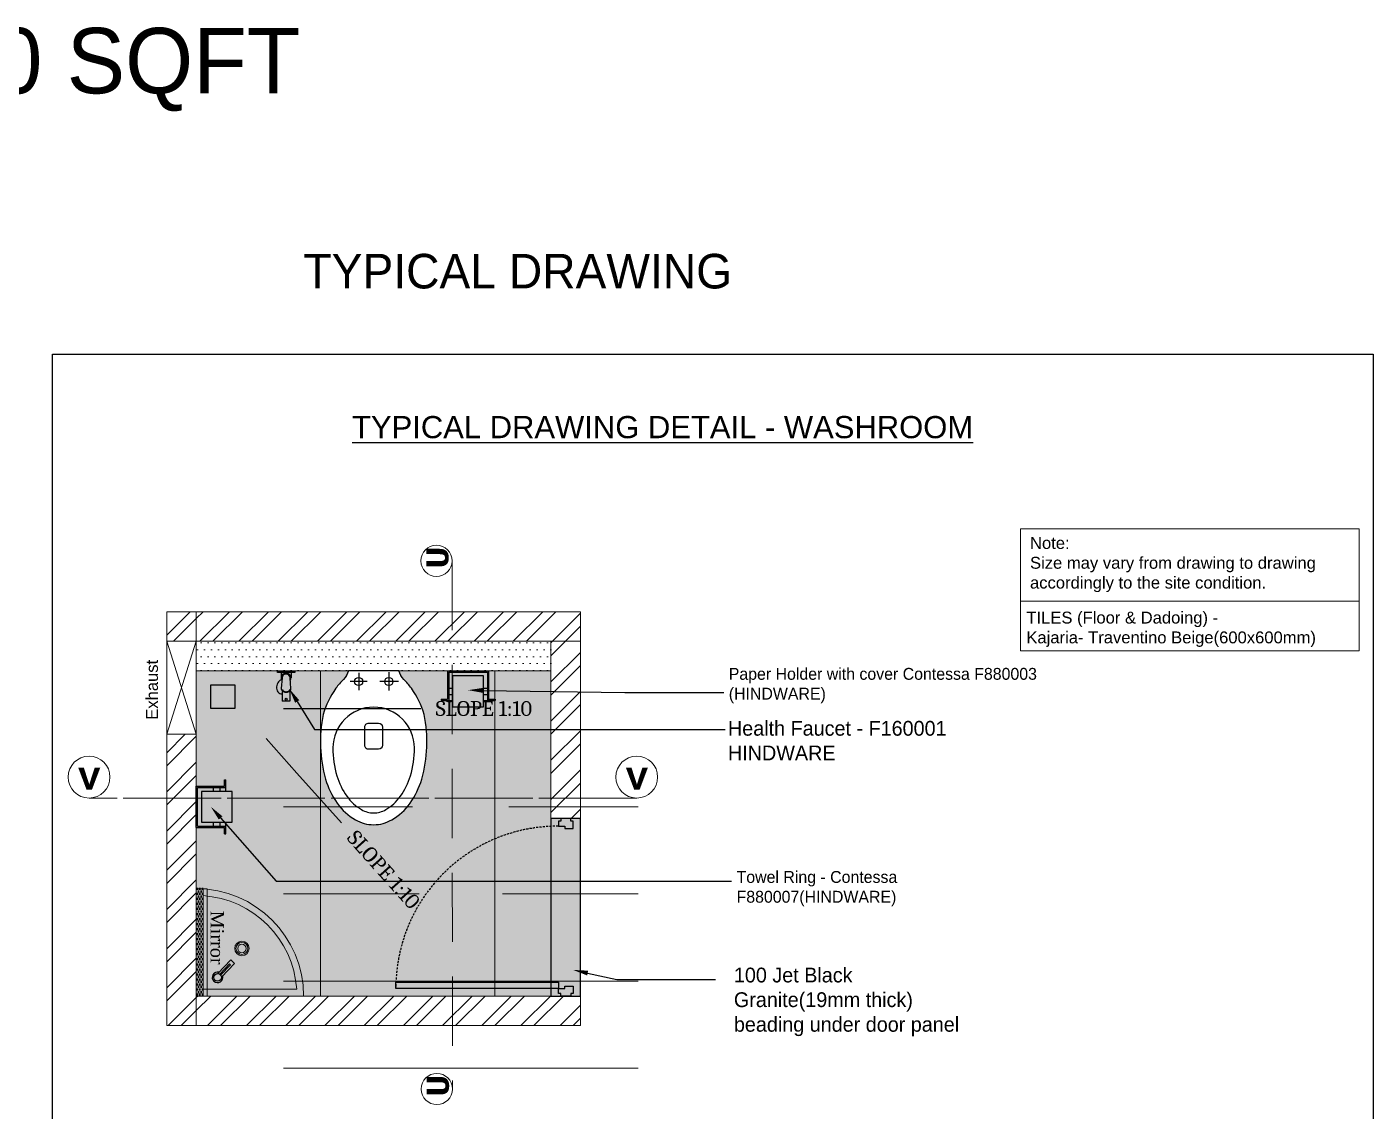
# Model space of a CAD drawing. Header units: millimetres. Extents: x 3470855 to 3479619, y -129111 to -121874.
# Drawn here: x 3474997 to 3479619, y -125824 to -122103 of the extents above; entities that cross this region are included whole.
import ezdxf
from ezdxf import colors
from ezdxf.entities.mleader import LeaderData, LeaderLine
from ezdxf.math import Vec2, Vec3

# ---------------------------------------------------------------- set-up
doc = ezdxf.new("R2010")
doc.units = ezdxf.units.MM
doc.header["$LTSCALE"] = 0.5
doc.header["$MEASUREMENT"] = 0
doc.linetypes.add('HIDDEN', pattern=[0.375, 0.25, -0.125])
doc.linetypes.add('HIDDEN2', pattern=[0.1875, 0.125, -0.0625])
for name, color, linetype in [('door', 1, 'Continuous'), ('FINISHES', 7, 'Continuous'), ('Flooring', 7, 'Continuous'), ('freecads.com', 7, 'Continuous'), ('PARTITION', 7, 'Continuous')]:
    doc.layers.add(name, color=color, linetype=linetype)
for name, color, linetype, lineweight in [('glass1', 4, 'Continuous', 0), ('hatch', 252, 'Continuous', 9), ('SECTION', 1, 'Continuous', 40), ('T_Border', 7, 'Continuous', 20), ('TEXT', 7, 'Continuous', 30), ('WALL', 7, 'Continuous', 50)]:
    doc.layers.add(name, color=color, linetype=linetype, lineweight=lineweight)
doc.styles.add('1', font='times.ttf')
doc.styles.add('ARIAL', font='eurr____.ttf', dxfattribs={"height": 6})
doc.styles.get("Standard").update_dxf_attribs({"font": 'arial.ttf'})
doc.styles.add('style1', font='arial.ttf')
doc.styles.add('style2', font='courbd.ttf', dxfattribs={"height": 2})
doc.styles.add('TITAN', font='Cambria Math.ttf')
pattern_1 = [(44.99999999999999, (139677.5122375456, 159335.478985178), (-2.651650426744868, 2.651650426744869), []), (44.99999999999999, (139679.2800044937, 159335.478985178), (-2.651650426744868, 2.651650426744869), [])]

# ---------------------------------------------------------------- blocks, each defined once
blk = doc.blocks.new('gg')
at = {"layer": 'door'}
for points in [[(38737.75161512161, 816.4776927038118), (38737.35161512162, 816.4776927038118), (38737.35161512162, 816.8776927038061), (38735.65161512164, 816.8776927038061), (38735.65161512164, 816.4776927038118), (38735.25161512164, 816.4776927038118), (38735.25161512164, 815.6110260371578), (38736.3182817883, 815.6110260371578), (38736.3182817883, 815.2110260371637), (38737.75161512161, 815.2110260371637)], [(38707.9318135906, 788.3245578394389), (38707.9318135906, 789.3912245060901), (38735.25161512164, 789.3912245060928), (38735.25161512164, 788.3245578394417)], [(38737.75161512161, 788.7245578394359), (38737.75161512161, 787.4578911727876), (38737.35161512162, 787.4578911727876), (38737.35161512162, 787.0578911727926), (38735.65161512164, 787.0578911727926), (38735.65161512164, 787.4578911727876), (38735.25161512164, 787.4578911727876), (38735.25161512164, 788.3245578394417), (38736.3182817883, 788.3245578394417), (38736.3182817883, 788.7245578394359)]]:
    blk.add_lwpolyline(points, close=True, dxfattribs=at)
at = {"layer": 'door', "color": 7, "linetype": 'HIDDEN2', "ltscale": 6}
blk.add_arc((38735.14769041456, 788.3952558082174), 27.21596864892422, 89.78121441679318, 180.1488354075949, dxfattribs=at)
blk = doc.blocks.new('TOI')
at = {"color": 52, "true_color": 0xc8c92d}
for p, q in [((15.11993269056256, -3.58955537374095), (15.11993269056256, -6.0648875453262)), ((12.18764062747868, -4.827221459534484), (9.879822306906135, -4.827221459534484)), ((11.03373146719241, -3.670713805595369), (11.03373146719241, -5.983729113471781)), ((16.43119309997928, -4.827221459534484), (13.8836014474, -4.827221459534484))]:
    blk.add_line(p, q, dxfattribs=at)
for points in [[(18.1668309586712, -5.756621642993195, 0.0443311525837924), (17.13383453565256, -4.552013894104675, -0.1192467284284479), (16.47846045969709, -3.388346389143407), (9.638379617954342, -3.388346389143407, -0.1192467283890769), (8.983005542198953, -4.552013893920957, 0.0443311525837924), (7.950009118983871, -5.756621642993195, 0.0833393656806318), (6.21660079637877, -9.30910757458878, 0.1178934617101439), (6.548648695232259, -18.05227221747009, 0.0833393656806711), (8.132461855853762, -21.29817446566267, 0.1066614036398121), (10.609171162454, -23.5506896571842, 0.1321381591234842), (13.05842003883663, -24.20947077586243, 0.1321381591234442), (15.50766891519742, -23.5506896571842, 0.1066614036397254), (17.98437822180494, -21.29817446565903, 0.0833393656806382), (19.56819138242281, -18.05227221747191, 0.1178934617102135), (19.9002392812763, -9.30910757458878, 0.0833393656806317)], [(14.70502459278577, -22.16657907934132, 0.1066614036397132), (16.68240466784482, -20.36819335574728, 0.0833393656806361), (18.03393504530686, -17.59833665814767, 0.0720393825195367), (18.5801591692616, -13.82686208021187, 1), (7.536680908389826, -13.82686208021187, 0.0720393825195365), (8.082905032348206, -17.59833665815131, 0.08333936568068), (9.434435409802973, -20.36819335573818, 0.1066614036397133), (11.41181548486565, -22.16657907934132, 0.1321381591233805), (13.05842003882208, -22.60947077586388, 0.1321381591233804)], [(13.71435938761351, -10.45758766948893, -0.4142135623730951), (14.25783764848165, -11.00106593035889), (14.25783764848165, -13.4647908022871, -0.4142135623730951), (13.71435938761351, -14.00826906315706), (13.05842003882571, -14.00826906315524), (12.40248069003792, -14.00826906315706, -0.4142135623730951), (11.85900242916978, -13.4647908022871), (11.85900242916978, -11.00106593035889, -0.4142135623730951), (12.40248069003792, -10.45758766948893), (13.05842003882571, -10.45758766948893)]]:
    blk.add_lwpolyline(points, format="xyb", close=True, dxfattribs=at)
for centre in [(11.02526533406126, -4.832542282005306), (15.1123110912049, -4.832542282005306)]:
    blk.add_circle(centre, 0.5460846027277887, dxfattribs=at)
blk = doc.blocks.new('ghdfhdj')
for p, q in [((-159741.0330880346, 2356623.470741007), (-159741.0330880346, 2356619.644654051)), ((-159741.0330880346, 2356623.470741007), (-159735.4678706433, 2356623.470741007)), ((-159740.8591749911, 2356623.296827964), (-159735.6417836867, 2356623.296827964)), ((-159740.8591749911, 2356623.296827964), (-159740.8591749911, 2356619.470741008)), ((-159735.6417836867, 2356623.296827964), (-159735.6417836867, 2356619.470741008)), ((-159735.4678706433, 2356623.470741007), (-159735.4678706433, 2356619.644654051)), ((-159740.8591749911, 2356621.129871443), (-159740.3374358606, 2356621.129871443)), ((-159736.1635228172, 2356621.129871443), (-159735.6417836867, 2356621.129871443)), ((-159741.902653252, 2356619.644654051), (-159741.902653252, 2356619.470741008)), ((-159741.902653252, 2356619.644654051), (-159741.0330880346, 2356619.644654051)), ((-159741.902653252, 2356619.470741008), (-159740.3374358606, 2356619.470741008)), ((-159740.8591749911, 2356620.246393182), (-159740.3374358606, 2356620.246393182)), ((-159736.1635228172, 2356620.246393182), (-159735.6417836867, 2356620.246393182)), ((-159736.1635228172, 2356619.470741008), (-159734.5983054259, 2356619.470741008)), ((-159735.4678706433, 2356619.644654051), (-159734.5983054259, 2356619.644654051)), ((-159734.5983054259, 2356619.644654051), (-159734.5983054259, 2356619.470741008))]:
    blk.add_line(p, q)
blk.add_lwpolyline([(-159740.3374358606, 2356622.775088834), (-159740.3374358606, 2356618.601175791), (-159736.1635228172, 2356618.601175791), (-159736.1635228172, 2356622.775088834)], close=True)
blk = doc.blocks.new('fjfhjsdjkjkd')
at = {"layer": 'freecads.com'}
for p, q in [((7279.144283382105, 4079.07595589554), (7279.144286077246, 4084.075955299494)), ((7334.144287673639, 4079.075952236607), (7279.144283382105, 4079.07595589554)), ((7279.144286077246, 4084.075955299494), (7334.144287507759, 4084.075952057793)), ((7286.644283693061, 4084.075955131083), (7286.644286719965, 4079.075955131084)), ((7291.144867507624, 4079.075954612767), (7291.144862604618, 4061.576535698451)), ((7294.144865942659, 4061.579439032938), (7291.490415841039, 4028.30719730759)), ((7321.798062115611, 4028.307295379711), (7319.143705797671, 4061.576533420728)), ((7322.14370688598, 4079.075952565704), (7322.143702459811, 4061.576533591782)), ((7326.64428560041, 4084.075952881855), (7326.644286243127, 4079.075952345413)), ((7334.144287507759, 4084.075952057793), (7334.144287673639, 4079.075952236607)), ((7297.767588786072, 4019.075954200893), (7294.644283465332, 4019.075954633554)), ((7294.644283465332, 4019.075954633554), (7294.644281599596, 3989.075954395135)), ((7296.64428017411, 4019.825853956136), (7296.644281557984, 4019.075954568776)), ((7318.644279650635, 4019.075953081361), (7315.520973376222, 4019.075953335208)), ((7316.644283988806, 4019.825852473894), (7316.644282988495, 4019.075953086534)), ((7318.644279650635, 4019.075953081361), (7318.644278261738, 3989.07595320057)), ((7318.644278261738, 3989.07595320057), (7294.644281599596, 3989.075954395135))]:
    blk.add_line(p, q, dxfattribs=at)
blk.add_circle((7306.64428007333, 3995.203526840962), 3.063786420136691, dxfattribs=at)
for centre, radius, start, end in [((7306.644285631657, 4061.576534078872), 15.49941951728759, 328.0648231018754, 211.9339835907632), ((7306.644285701394, 4061.576534176559), 12.49942009627832, 359.9999965353486, 179.9866845012784), ((7299.215532128707, 4031.490934194748), 22.91859697846541, 173.1920519370325, 215.9006159739184), ((7306.840182830493, 4030.580676349466), 30.59739035172032, 141.943350616617, 173.1920509209587), ((7293.398649938805, 4027.280119845342), 15.73757505283796, 215.9006201857138, 274.5397257266517), ((7296.58530874358, 4038.608998703369), 17.57370414709366, 104.0474492574972, 141.9433398067247), ((7296.393320035114, 4027.326617147894), 5.000000698587501, 168.6900751569841, 211.4211917248049), ((7306.64428273232, 4033.589033315329), 17.01249804400381, 211.421181638068, 328.5783518188108), ((7306.644283414243, 4033.58903430537), 15.01249999999816, 211.4211655644763, 328.5783572383209), ((7316.89519498842, 4027.326533302623), 5.000000031874886, 328.5783420978602, 11.31205228219596)]:
    blk.add_arc(centre, radius, start, end, dxfattribs=at)
blk = doc.blocks.new('re')
at = {"layer": 'WALL'}
h = blk.add_hatch(dxfattribs=at)
h.set_pattern_fill('DOTS', color=4, scale=153.9994072651183, angle=720)
h.set_pattern_definition([(360, (-12661798.06399599, -6037998.027595874), (4.812481477034962, 9.624962954069886), [0, -9.624962954069893])])
h.paths.add_polyline_path([(-12643538.33431807, -6403617.044383314), (-12643564.00088594, -6403617.044383314), (-12643564.00088594, -6403206.379297254), (-12643538.33431807, -6403206.379297254)])
at = {"ltscale": 0.1}
for points in [[(-12643948.9994041, -6403206.379297254), (-12643948.9994041, -6403206.379297254), (-12643538.33431807, -6403206.379297254), (-12643538.33431807, -6403617.044383314, -0.414213562372862)], [(-12643922.47633127, -6403232.045865146), (-12643564.00088594, -6403232.045865146), (-12643564.00088594, -6403590.521310416, -0.3756506801305431)]]:
    blk.add_lwpolyline(points, format="xyb", close=True, dxfattribs=at)
at = {"color": 8}
blk.add_lwpolyline([(-12643538.33431807, -6403617.044383314), (-12643564.00088594, -6403617.044383314), (-12643564.00088594, -6403206.379297254), (-12643538.33431807, -6403206.379297254)], close=True, dxfattribs=at)
at = {"ltscale": 0.1}
for radius in [27.66415257224702, 22.73613253493052, 16.16791646926922]:
    blk.add_circle((-12643712.96705005, -6403388.396017608), radius, dxfattribs=at)
at = {"layer": 'FINISHES', "color": 0}
for p, q in [((-12643634.28088668, -6403279.043592748), (-12643683.96498213, -6403331.329049137)), ((-12643620.33569089, -6403292.294972476), (-12643670.01978633, -6403344.580428865)), ((-12643631.44321922, -6403286.529870061), (-12643668.79699889, -6403325.83941972)), ((-12643665.31069991, -6403329.152264651), (-12643627.9569203, -6403289.842715022)), ((-12643670.01978633, -6403344.580428865), (-12643683.96498213, -6403331.329049137)), ((-12643665.31069991, -6403329.152264651), (-12643668.79699889, -6403325.83941972))]:
    blk.add_line(p, q, dxfattribs=at)
blk.add_circle((-12643619.90054229, -6403277.873681214), 14.42785488946816, dxfattribs=at)
blk.add_arc((-12643619.90054229, -6403277.873681214), 20.43946109341324, 254.5338514750285, 198.388877539034, dxfattribs=at)
at = {"lineweight": -2, "ltscale": 2, "insert": (-12643592.0015265, -6403326.344891246), "char_height": 102.6662715100788, "width": 490.3520996852559, "attachment_point": 9, "rotation": 89.99999999999991, "style": '1'}
blk.add_mtext('{\\H0.5x;Mirror}', dxfattribs=at)
blk = doc.blocks.new('drbvgh')
at = {"layer": 'Flooring', "lineweight": 0}
h = blk.add_hatch(dxfattribs=at)
h.set_pattern_fill('_USER', color=253, scale=23.59374997593437, angle=90, style=0, pattern_type=0)
h.set_pattern_definition([(90, (148034.9376526977, 58880.5821522038), (-23.59374997593437, 1.4e-15), [])])
edge = h.paths.add_edge_path()
edge.add_arc((148004.7849947165, 58925.35476817392), 2.839741958419763, 317.0114648056596, 344.2123633034171)
edge.add_line((148007.5176123049, 58924.5821521591), (147986.9376527467, 58924.5821521591))
edge.add_line((147986.9376527467, 58924.5821521591), (147986.9376527467, 58880.5821522038))
edge.add_line((147986.9376527467, 58880.5821522038), (148034.9376526977, 58880.5821522038))
edge.add_line((148034.9376526977, 58880.5821522038), (148034.9376526977, 58924.5821521591))
edge.add_line((148034.9376526977, 58924.5821521591), (148014.3576931396, 58924.5821521591))
edge.add_arc((148017.0903107367, 58925.35476814131), 2.8397419580975, 195.7876360239623, 222.9885261897731)
edge.add_arc((148008.7496808329, 58917.00217493637), 8.966551146260526, 35.53830579110388, 45.6909822279128, ccw=False)
edge.add_arc((148006.3300969124, 58915.27390067573), 11.93998657808849, 16.481737992483374, 35.53814952349808, ccw=False)
edge.add_arc((147999.330745103, 58914.98414913952), 18.81163549911731, -15.622456755808173, 11.272589186511027, ccw=False)
edge.add_arc((148006.9861434464, 58913.01337227984), 10.9095517964637, 324.45938258240744, 343.5182621275557, ccw=False)
edge.add_arc((148009.4057273929, 58911.285098049), 7.936116366038598, 300.108598063125, 324.45828109246247, ccw=False)
edge.add_arc((148010.9376527222, 58908.64338737507), 4.882359581678913, 239.89525500738398, 300.10809524355966, ccw=False)
edge.add_arc((148012.4695780542, 58911.28509805459), 7.936116366122402, 215.5376779009013, 239.89346304001612, ccw=False)
edge.add_arc((148014.8891619972, 58913.01337228125), 10.90955179670537, 196.4817382638243, 215.5376777920721, ccw=False)
edge.add_arc((148022.5445603423, 58914.98414913812), 18.81163549912641, 168.727410704516, 195.6224569742664, ccw=False)
edge.add_arc((148015.5452085284, 58915.27390067108), 11.93998657807472, 144.4592724315608, 163.5182618142828, ccw=False)
edge.add_arc((148013.1256245749, 58917.0021748926), 8.966551147425813, 134.3090200749691, 144.4582609221601, ccw=False)
h = blk.add_hatch(dxfattribs=at)
h.set_pattern_fill('_USER', color=253, scale=11.79687498796718, style=0, pattern_type=0)
h.set_pattern_definition([(0, (148046.7250863227, 58867.16740149275), (0, 11.79687498796718), [])])
edge = h.paths.add_edge_path()
edge.add_arc((148016.5724283414, 58911.94001746285), 2.839741958419763, 317.0114648056596, 344.2123633034171)
edge.add_line((148019.3050459299, 58911.16740144804), (147998.7250863717, 58911.16740144804))
edge.add_line((147998.7250863716, 58911.16740144804), (147998.7250863716, 58867.16740149274))
edge.add_line((147998.7250863716, 58867.16740149275), (148046.7250863227, 58867.16740149275))
edge.add_line((148046.7250863227, 58867.16740149275), (148046.7250863227, 58911.16740144804))
edge.add_line((148046.7250863227, 58911.16740144804), (148026.1451267645, 58911.16740144804))
edge.add_arc((148028.8777443616, 58911.94001743025), 2.839741958069535, 195.787636023855, 222.988527725225)
edge.add_arc((148020.5371144699, 58903.58742420902), 8.966551145992065, 35.539221076968886, 45.690981870353596, ccw=False)
edge.add_arc((148018.1175305381, 58901.85914996281), 11.93998657802248, 16.481737898191, 35.53883678609611, ccw=False)
edge.add_arc((148011.1181787292, 58901.56939843265), 18.81163549909345, -15.622456180290612, 11.272589108826594, ccw=False)
edge.add_arc((148018.7735770663, 58899.59862156135), 10.90955179653873, 324.4593826291219, 343.5182631867648, ccw=False)
edge.add_arc((148021.1931610179, 58897.87034733793), 7.936116366038598, 300.108598063125, 324.45828109246247, ccw=False)
edge.add_arc((148022.7250863471, 58895.22863666401), 4.882359581678913, 239.89525500738398, 300.10809524355966, ccw=False)
edge.add_arc((148024.2570116792, 58897.87034734353), 7.936116366122402, 215.5376779009013, 239.89346304001612, ccw=False)
edge.add_arc((148026.6765956222, 58899.59862157018), 10.90955179670537, 196.4817382638243, 215.5376777920721, ccw=False)
edge.add_arc((148034.3319939673, 58901.56939842706), 18.81163549912641, 168.727410704516, 195.6224569742664, ccw=False)
edge.add_arc((148027.3326421534, 58901.85914996001), 11.93998657807472, 144.4592724315608, 163.5182618142828, ccw=False)
edge.add_arc((148024.9130581998, 58903.58742418155), 8.966551147425813, 134.3090200749691, 144.4582609221601, ccw=False)
at = {"layer": 'glass1', "lineweight": 0}
h = blk.add_hatch(color=4, dxfattribs=at)
h.dxf.hatch_style = 1
h.paths.add_polyline_path([(147988.4065885404, 58880.5821522038), (147988.4082711008, 58895.0772992052), (147986.939335307, 58895.0772992052), (147986.9376527467, 58880.5821522038)])
at = {"layer": 'hatch', "lineweight": 0}
h = blk.add_hatch(color=9, dxfattribs=at)
h.dxf.hatch_style = 1
edge = h.paths.add_edge_path()
edge.add_arc((148017.0903107367, 58925.35476814131), 2.839741958069535, 195.787636023855, 222.988527725225)
edge.add_arc((148008.7496808449, 58917.00217492008), 8.966551145992065, 35.539221076968886, 45.690981870353596, ccw=False)
edge.add_arc((148006.3300969129, 58915.27390067341), 11.93998657831381, 16.481737948388513, 35.538836785849526, ccw=False)
edge.add_arc((147999.3307451037, 58914.98414914138), 18.81163549909425, -15.622456173921591, 11.27258914608791, ccw=False)
edge.add_arc((148006.9861434413, 58913.0133722724), 10.90955179653873, 324.4593826291219, 343.5182631867648, ccw=False)
edge.add_arc((148009.4057273929, 58911.285098049), 7.936116366038598, 300.108598063125, 324.45828109246247, ccw=False)
edge.add_arc((148010.9376527222, 58908.64338737507), 4.882359581696029, 239.8905977778595, 300.1080952434743, ccw=False)
edge.add_arc((148012.4695780629, 58911.28509804248), 7.936116366117538, 215.537677792266, 239.89059777779948, ccw=False)
edge.add_arc((148014.8891619972, 58913.01337228125), 10.90955179668181, 196.481738355466, 215.5376777920311, ccw=False)
edge.add_arc((148022.5445603425, 58914.98414913859), 18.81163549919422, 168.7274107063141, 195.6224570289513, ccw=False)
edge.add_arc((148015.5452085284, 58915.27390067108), 11.93998657807472, 144.4592724315608, 163.5182618142828, ccw=False)
edge.add_arc((148013.1256245749, 58917.0021748926), 8.966551147425813, 134.3090200749691, 144.4582609221601, ccw=False)
edge.add_arc((148004.7849947165, 58925.35476817392), 2.839741958419763, 317.0114648056596, 344.2123633034171)
edge.add_line((148007.5176123049, 58924.5821521591), (147986.9376527467, 58924.5821521591))
edge.add_line((147986.9376527467, 58924.5821521591), (147986.9376527467, 58880.5821522038))
edge.add_line((147986.9376527467, 58880.5821522038), (148034.9376526977, 58880.5821522038))
edge.add_line((148034.9376526977, 58880.5821522038), (148034.9376526977, 58924.5821521591))
edge.add_line((148034.9376526977, 58924.5821521591), (148014.3576931396, 58924.5821521591))
at = {"layer": 'PARTITION'}
h = blk.add_hatch(dxfattribs=at)
h.set_pattern_fill('AR-RROOF', color=8, scale=0.1)
h.set_pattern_definition([(0, (307761.9672351425, -2297698.888588848), (0.22, 0.1), [1.5, -0.2, 0.5, -0.1]), (0, (307762.1002351425, -2297698.838588849), (-0.1, 0.133), [0.3, -0.033, 0.6000000000000001, -0.075]), (0, (307762.0172351424, -2297698.803588849), (0.5200000000000001, 0.067), [0.8, -0.14, 0.4, -0.1])])
h.paths.add_polyline_path([(148038.9376526936, 58904.58215217912), (148034.9376526977, 58904.58215217912), (148034.9376526977, 58880.58215220473), (148038.9376526936, 58880.58215220473)])
at = {"layer": 'WALL', "lineweight": 0, "ltscale": 0.1}
h = blk.add_hatch(dxfattribs=at)
h.set_pattern_fill('ANSI32', color=8, scale=9.999999989799997)
h.set_pattern_definition(pattern_1)
h.paths.add_polyline_path([(147986.9376527467, 58916.00057276306), (147982.9376527507, 58916.00057276306), (147982.9376527507, 58876.58215220799), (147986.9376527467, 58876.58215220799)])
h.paths.add_polyline_path([(147982.9376527507, 58928.58215215491), (147986.9376527467, 58928.58215215491), (147986.9376527467, 58932.58215215071), (147982.9376527507, 58932.58215215071)])
h = blk.add_hatch(dxfattribs=at)
h.set_pattern_fill('ANSI32', color=8, scale=9.999999989799997)
h.set_pattern_definition(pattern_1)
h.paths.add_polyline_path([(147986.9376527467, 58932.58215215071), (148038.9376526936, 58932.58215215071), (148038.9376526936, 58928.58215215491), (147986.9376527467, 58928.58215215491)])
at = {"layer": 'WALL', "lineweight": 0}
h = blk.add_hatch(dxfattribs=at)
h.set_pattern_fill('DOTS', color=8, scale=14.9999999847)
h.set_pattern_definition([(0, (127653.1750017638, 43871.44825023008), (0.4687499995218749, 0.9374999990437498), [0, -0.9374999990437498])])
h.paths.add_polyline_path([(147986.9376527467, 58928.58215215491), (148034.9376526977, 58928.58215215491), (148034.9376526977, 58924.5821521591), (147986.9376527467, 58924.5821521591)])
at = {"layer": 'WALL', "lineweight": 0, "ltscale": 0.1}
h = blk.add_hatch(dxfattribs=at)
h.set_pattern_fill('ANSI32', color=8, scale=9.999999989799997)
h.set_pattern_definition(pattern_1)
h.paths.add_polyline_path([(148034.9376526977, 58904.58215217912), (148038.9376526936, 58904.58215217912), (148038.9376526936, 58928.58215215491), (148034.9376526977, 58928.58215215491)])
h = blk.add_hatch(dxfattribs=at)
h.set_pattern_fill('ANSI32', color=8, scale=9.999999989799997)
h.set_pattern_definition(pattern_1)
h.paths.add_polyline_path([(147986.9376527467, 58880.5821522038), (148038.9376526936, 58880.5821522038), (148038.9376526936, 58876.58215220799), (147986.9376527467, 58876.58215220799)])
at = {"ltscale": 0.5}
blk.add_line((148034.9376526977, 58904.58215217912), (148034.9376526977, 58880.5821522038), dxfattribs=at)
at = {"color": 7}
for points in [[(147967.4715215869, 58967.42371666354), (148146.187537725, 58967.42371666354), (148146.187537725, 58735.44885205119), (147967.4715215869, 58735.44885205119)], [(148038.9376526936, 58904.58215217912), (148034.9376526977, 58904.58215217912), (148034.9376526977, 58880.58215220473), (148038.9376526936, 58880.58215220473)]]:
    blk.add_lwpolyline(points, close=True, dxfattribs=at)
at = {"color": 7, "lineweight": 0}
for points in [[(148098.4759174393, 58943.7729751986), (148144.3113254435, 58943.7729751986), (148144.3113254435, 58934.0023249133), (148098.4759174393, 58934.0023249133)], [(148098.4759174393, 58934.0023249133), (148144.3125015619, 58934.00232491377), (148144.3101493252, 58927.28097274308), (148098.4735652025, 58927.28097274262)]]:
    blk.add_lwpolyline(points, close=True, dxfattribs=at)
at = {"color": 3, "lineweight": 0, "ltscale": 0.1}
blk.add_lwpolyline([(147986.9376527467, 58928.58215215491), (147982.9376527507, 58928.58215215491), (147982.9376527507, 58916.00057276306), (147986.9376527467, 58916.00057276306)], close=True, dxfattribs=at)
for points in [[(147982.9376527507, 58916.00057276306), (147986.9376527467, 58928.58215215491)], [(147982.9376527507, 58928.58215215491), (147986.9376527467, 58916.00057276306)]]:
    blk.add_lwpolyline(points, dxfattribs=at)
at = {"color": 8, "lineweight": 0}
blk.add_lwpolyline([(147986.9376527467, 58928.58215215491), (148034.9376526977, 58928.58215215491), (148034.9376526977, 58924.5821521591), (147986.9376527467, 58924.5821521591)], close=True, dxfattribs=at)
at = {"lineweight": 0}
blk.add_lwpolyline([(148016.0460636368, 58922.2138769074, 0.0443311525837924), (148015.0130672148, 58923.41848465536, -0.1192467284284479), (148014.3576931396, 58924.5821521591), (148007.5176123049, 58924.5821521591, -0.1192467283890769), (148006.8622382298, 58923.41848465536, 0.0443311525837924), (148005.8292418076, 58922.2138769074, 0.0833393656806318), (148004.0958334867, 58918.66139097944, 0.1178934617101439), (148004.4278813853, 58909.91822634558, 0.0833393656806711), (148006.0116945443, 58906.67232410065, 0.1066614036398121), (148008.4884038483, 58904.41980891131, 0.1321381591234842), (148010.9376527222, 58903.76102779354, 0.1321381591234442), (148013.3869015961, 58904.41980891131, 0.1066614036397254), (148015.8636109002, 58906.67232410065, 0.0833393656806382), (148017.4474240591, 58909.91822634558, 0.1178934617102135), (148017.7794719576, 58918.66139097944, 0.0833393656806317)], format="xyb", close=True, dxfattribs=at)
blk.add_lwpolyline([(147988.9004026199, 58922.69588662466), (147992.1671035397, 58922.69588662466), (147992.1671035397, 58919.48571383781), (147988.9004026199, 58919.48571383781)], close=True)
for centre, radius in [((148019.4318391072, 58939.45377714853), 2.114491323948271), ((147972.4270286328, 58910.20329188756), 2.831238522147722), ((148046.5401377038, 58910.20329188756), 2.831238522147722), ((148019.4927309241, 58868.00212518792), 2.114491323948271)]:
    blk.add_circle(centre, radius, dxfattribs=at)
at = {"layer": 'glass1', "color": 4, "linetype": 'ByBlock', "lineweight": 0}
blk.add_lwpolyline([(147988.4065885404, 58880.5821522038), (147988.4082711008, 58895.0772992052), (147986.939335307, 58895.0772992052), (147986.9376527467, 58880.5821522038)], close=True, dxfattribs=at)
at = {"layer": 'SECTION', "color": 0, "linetype": 'HIDDEN', "lineweight": 0, "ltscale": 75}
for p, q in [((148021.5463273598, 58939.45738112848), (148021.6072205868, 58868.0040743683)), ((148042.6719308713, 58907.37205336536), (147972.4270286328, 58907.37205336536)), ((148046.5401377038, 58907.37205336536), (147972.4270286328, 58907.37205336536))]:
    blk.add_line(p, q, dxfattribs=at)
at = {"layer": 'WALL', "color": 8, "lineweight": 0, "ltscale": 0.1}
for points in [[(147982.9376527507, 58932.58215215071), (147986.9376527467, 58932.58215215071), (147986.9376527467, 58876.58215220799), (147982.9376527507, 58876.58215220799)], [(147986.9376527467, 58932.58215215071), (148038.9376526936, 58932.58215215071), (148038.9376526936, 58928.58215215491), (147986.9376527467, 58928.58215215491)], [(148034.9376526977, 58904.58215217912), (148038.9376526936, 58904.58215217912), (148038.9376526936, 58928.58215215491), (148034.9376526977, 58928.58215215491)], [(147986.9376527467, 58924.5821521591), (148034.9376526977, 58924.5821521591), (148034.9376526977, 58880.5821522038), (147986.9376527467, 58880.5821522038)], [(147986.9376527467, 58880.5821522038), (148038.9376526936, 58880.5821522038), (148038.9376526936, 58876.58215220799), (147986.9376527467, 58876.58215220799)]]:
    blk.add_lwpolyline(points, close=True, dxfattribs=at)
at = {"color": 8, "lineweight": 0}
blk.add_blockref('TOI', (147997.8792326967, 58927.97049854477), dxfattribs=at)
at = {"color": 7}
blk.add_blockref('ghdfhdj', (307761.9672351425, -2297698.888588848), dxfattribs=at)
at = {"color": 7, "rotation": 90}
blk.add_blockref('ghdfhdj', (2504610.408393753, 218644.437661125), dxfattribs=at)
at = {"lineweight": 0, "xscale": 0.8048343296504182, "yscale": 0.8048343296504182, "zscale": 0.8048343296504182}
blk.add_blockref('gg', (116860.4713422869, 58247.13094196575), dxfattribs=at)
at = {"layer": 'freecads.com', "xscale": 0.0431195597058047, "yscale": 0.0431195597058047, "zscale": 0.0431195597058047}
blk.add_blockref('fjfhjsdjkjkd', (147684.032090946, 58748.47859522528), dxfattribs=at)
at = {"layer": 'T_Border', "lineweight": -2, "xscale": 0.0353659016582682, "yscale": 0.0353659016582682, "zscale": 0.0353659016582682, "rotation": 180}
blk.add_blockref('re', (-299163.1956912901, -167574.5849556181), dxfattribs=at)
at = {"color": 7, "char_height": 1.60764327975361, "attachment_point": 1, "style": 'ARIAL'}
for s, insert, width in [('Paper Holder with cover Contessa F880003 (HINDWARE)', (148058.994151575, 58924.97538833407), 44.55348971406201), ('        {\\H1.24406x;    \\PHealth Faucet - F160001\\PHINDWARE}', (148058.8860206718, 58921.13807007952), 44.55348971406201), ('Towel Ring - Contessa F880007(HINDWARE)', (148060.0525170762, 58897.49619482076), 33.59549552587212), ('{\\H1.24406x;100 Jet Black Granite(19mm thick) beading under door panel}', (148059.6891449817, 58884.421287432), 33.59549552587212)]:
    blk.add_mtext(s, dxfattribs=dict(at, insert=insert, width=width))
at = {"layer": 'TEXT', "ltscale": 0.05, "insert": (148008.012690757, 58959.05579709183), "char_height": 3, "width": 87.14391675296646, "attachment_point": 1, "style": 'style1'}
blk.add_mtext('{\\LTYPICAL DRAWING DETAIL - WASHROOM}', dxfattribs=at)
at = {"layer": 'TEXT', "lineweight": 0, "ltscale": 0.05, "insert": (148098.1515443111, 58942.681318727), "char_height": 1.60764327975361, "width": 53.26590953119814, "attachment_point": 1, "style": 'style1'}
blk.add_mtext('\\pi-4.82293,l6.43057,t6.43057;{\\C1;Note: \\PSize may vary from drawing to drawing\\Paccordingly to the site condition. }', dxfattribs=at)
at = {"layer": 'TEXT', "color": 1, "lineweight": 0, "char_height": 2.999999996939999, "width": 30.2135640305218, "attachment_point": 1, "rotation": 89.99999999999989, "style": 'style2'}
for insert in [(148018.0627881216, 58938.39734382243), (148018.1236799384, 58866.94569186136)]:
    blk.add_mtext('U', dxfattribs=dict(at, insert=insert))
at = {"layer": 'TEXT', "color": 1, "lineweight": 0, "ltscale": 0.05, "insert": (148091.7769996121, 58932.58717060104), "char_height": 1.60764327975361, "width": 70.3082777112211, "attachment_point": 1, "style": 'style1'}
blk.add_mtext('            TILES (Floor & Dadoing) -\\P            Kajaria- Traventino Beige(600x600mm)', dxfattribs=at)
at = {"layer": 'TEXT', "lineweight": 0, "ltscale": 0.05, "insert": (147980.1379363068, 58917.95460067751), "char_height": 1.60764327975361, "attachment_point": 1, "rotation": 90, "style": 'style1'}
blk.add_mtext_dynamic_manual_height_columns('Exhaust', width=30.21356406133964, gutter_width=1, heights=[0], dxfattribs=at)
at = {"layer": 'TEXT', "color": 1, "lineweight": 0, "char_height": 2.999999996939999, "width": 30.2135640305218, "attachment_point": 1, "style": 'style2'}
for insert in [(147970.945007545, 58911.50157369595), (148045.058116616, 58911.50157369595)]:
    blk.add_mtext('V', dxfattribs=dict(at, insert=insert))
at = {"color": 30, "true_color": 0xf26722}
ml = blk.add_multileader_mtext('Standard', dxfattribs=at)
ml.set_content('', color=(242, 103, 34))
ml.set_leader_properties()
ml.build(insert=Vec2(0, 0))
ml.multileader.update_dxf_attribs({"text_right_attachment_type": 6, "dogleg_length": 0.36, "arrow_head_size": 2})
ctx = ml.context
ctx.base_point, ctx.char_height, ctx.arrow_head_size, ctx.landing_gap_size, ctx.plane_origin = Vec3(148058.5243726321, 58916.65136811684), 0.18, 2, 0.09, Vec3(148023.7167558035, 58916.42321661082)
ctx.right_attachment = 6
notes = []
notes.append((ctx, [(0, (1, 1, 0), (148002.9355102726, 58916.65136811684), (1, 0), 55.58886235953774, [(0, [(147999.5333901674, 58922.13514213278)], 0, [])])]))
ctx.mtext.insert, ctx.mtext.flow_direction = Vec3(148058.6143726321, 58916.74136811684), 5
ml = blk.add_multileader_mtext('Standard', dxfattribs=at)
ml.set_content('', color=(242, 103, 34))
ml.set_leader_properties()
ml.build(insert=Vec2(0, 0))
ml.multileader.update_dxf_attribs({"text_right_attachment_type": 6, "dogleg_length": 0.36, "arrow_head_size": 2})
ctx = ml.context
ctx.base_point, ctx.char_height, ctx.arrow_head_size, ctx.landing_gap_size, ctx.plane_origin = Vec3(148058.3225951559, 58921.66148851707), 0.18, 2, 0.09, Vec3(148023.7167558035, 58919.71258694181)
ctx.right_attachment = 6
notes.append((ctx, [(0, (1, 1, 0), (148044.9417085932, 58921.66148851707), (1, 0), 13.38088656279375, [(0, [(148023.7167558035, 58921.96583469785)], 0, [])])]))
ctx.mtext.insert, ctx.mtext.flow_direction = Vec3(148058.4125951559, 58921.75148851706), 5
ml = blk.add_multileader_mtext('Standard')
ml.set_content('SLOPE 1:10', color=256, style='TITAN')
ml.set_leader_properties()
ml.build(insert=Vec2(0, 0))
ml.multileader.update_dxf_attribs({"dogleg_length": 5, "arrow_head_size": 3})
ctx = ml.context
ctx.base_point, ctx.char_height, ctx.arrow_head_size, ctx.plane_origin = Vec3(148017.3298923575, 58919.47332392553), 2, 3, Vec3(147995.7199956408, 58919.47332392553)
notes.append((ctx, [(0, (1, 1, 0), (148004.9853540609, 58919.47332392553), (1, 0), 12.34453829655831, [(0, [(147995.7199956408, 58919.47332392553)], 0, [])])]))
ctx.mtext.insert, ctx.mtext.flow_direction = Vec3(148019.3298923575, 58920.48490973251), 5
ml = blk.add_multileader_mtext('Standard')
ml.set_content('SLOPE 1:10', color=256, style='TITAN')
ml.set_leader_properties()
ml.build(insert=Vec2(0, 0))
ml.multileader.update_dxf_attribs({"dogleg_length": 5, "arrow_head_size": 3})
ctx = ml.context
ctx.base_point, ctx.char_height, ctx.arrow_head_size, ctx.plane_origin, ctx.plane_x_axis, ctx.plane_y_axis = Vec3(148006.6022558288, 58904.01963703646), 2, 3, Vec3(147994.3796200356, 58917.65088740099), Vec3(0.667590881937417, -0.7445283166905217), Vec3(0.7445283166905217, 0.667590881937417)
notes.append((ctx, [(0, (1, 1, 0), (148000.5650888347, 58910.75256569279), (0.6675908819374172, -0.7445283166905217), 9.043213676899885, [(0, [(147994.3796200356, 58917.65088740099)], 0, [])])]))
ctx.mtext.insert, ctx.mtext.text_direction, ctx.mtext.rotation, ctx.mtext.flow_direction = Vec3(148008.690591871, 58903.20590586416), Vec3(0.667590881937417, -0.7445283166905217), 5.443357290193281, 5
ml = blk.add_multileader_mtext('Standard', dxfattribs=at)
ml.set_content('', color=(242, 103, 34))
ml.set_leader_properties()
ml.build(insert=Vec2(0, 0))
ml.multileader.update_dxf_attribs({"text_right_attachment_type": 6, "dogleg_length": 0.36, "arrow_head_size": 2})
ctx = ml.context
ctx.base_point, ctx.char_height, ctx.arrow_head_size, ctx.landing_gap_size, ctx.plane_origin = Vec3(148059.3626953291, 58896.12820173532), 0.18, 2, 0.09, Vec3(148023.7167558035, 58897.04315895928)
ctx.right_attachment = 6
notes.append((ctx, [(0, (1, 1, 0), (147997.7432947888, 58896.12820173532), (1, 0), 61.61940054038073, [(0, [(147988.9061461904, 58906.18718178632)], 0, [])])]))
ctx.mtext.insert, ctx.mtext.flow_direction = Vec3(148059.4526953291, 58896.21820173531), 5
ml = blk.add_multileader_mtext('Standard', dxfattribs=at)
ml.set_content('', color=(242, 103, 34))
ml.set_leader_properties()
ml.build(insert=Vec2(0, 0))
ml.multileader.update_dxf_attribs({"text_right_attachment_type": 6, "dogleg_length": 0.36, "arrow_head_size": 2})
ctx = ml.context
ctx.base_point, ctx.char_height, ctx.arrow_head_size, ctx.landing_gap_size, ctx.plane_origin = Vec3(148057.2180511481, 58882.83618228571), 0.18, 2, 0.09, Vec3(148023.9963087187, 58884.82991181329)
ctx.right_attachment = 6
notes.append((ctx, [(0, (1, 1, 0), (148043.8670228168, 58882.83618228571), (1, 0), 13.35102833127836, [(0, [(148037.9436956077, 58884.11026939625)], 0, [])])]))
ctx.mtext.insert, ctx.mtext.flow_direction = Vec3(148057.3080511481, 58882.92618228556), 5
for ctx, leaders in notes:
    for number, flags, end, landing, length, lines in leaders:
        leader = LeaderData()
        leader.index, (leader.has_last_leader_line, leader.has_dogleg_vector, leader.attachment_direction) = number, flags
        leader.last_leader_point, leader.dogleg_vector, leader.dogleg_length = Vec3(end), Vec3(landing), length
        for number, points, colour, breaks in lines:
            line = LeaderLine()
            line.index, line.vertices, line.color, line.breaks = number, Vec3.list(points), colors.encode_raw_color(colour), breaks
            leader.lines.append(line)
        ctx.leaders.append(leader)

msp = doc.modelspace()

# ---------------------------------------------------------------- block references
at = {"xscale": 25.36921274493297, "yscale": 25.36921274493297, "zscale": 25.36921274493297}
msp.add_blockref('drbvgh', (-278733.2643609485, -1619183.117288643), dxfattribs=at)

# ---------------------------------------------------------------- texts
at = {"layer": 'TEXT', "color": 0, "attachment_point": 3, "style": 'ARIAL'}
for s, width, gutter_width, insert, char_height in [('{\\fBahnschrift SemiLight|b0|i0|c0|p34;STORES ABOVE 850 SQFT}', 6326.999999999185, 2109.14940376046, (3475935.499999999, -122106.1301980341, 888.999999999994), 224.7898096205693), ('{\\fBahnschrift SemiLight|b0|i0|c0|p34;TYPICAL DRAWING}', 3338.9999999997, 1113.07884608131, (3477418.499999999, -122881.7588163996, 888.9999999999943), 118.6301840245155)]:
    msp.add_mtext_dynamic_manual_height_columns(s, width=width, gutter_width=gutter_width, heights=[0], dxfattribs=dict(at, insert=insert, char_height=char_height))

doc.saveas('drawing.dxf')
